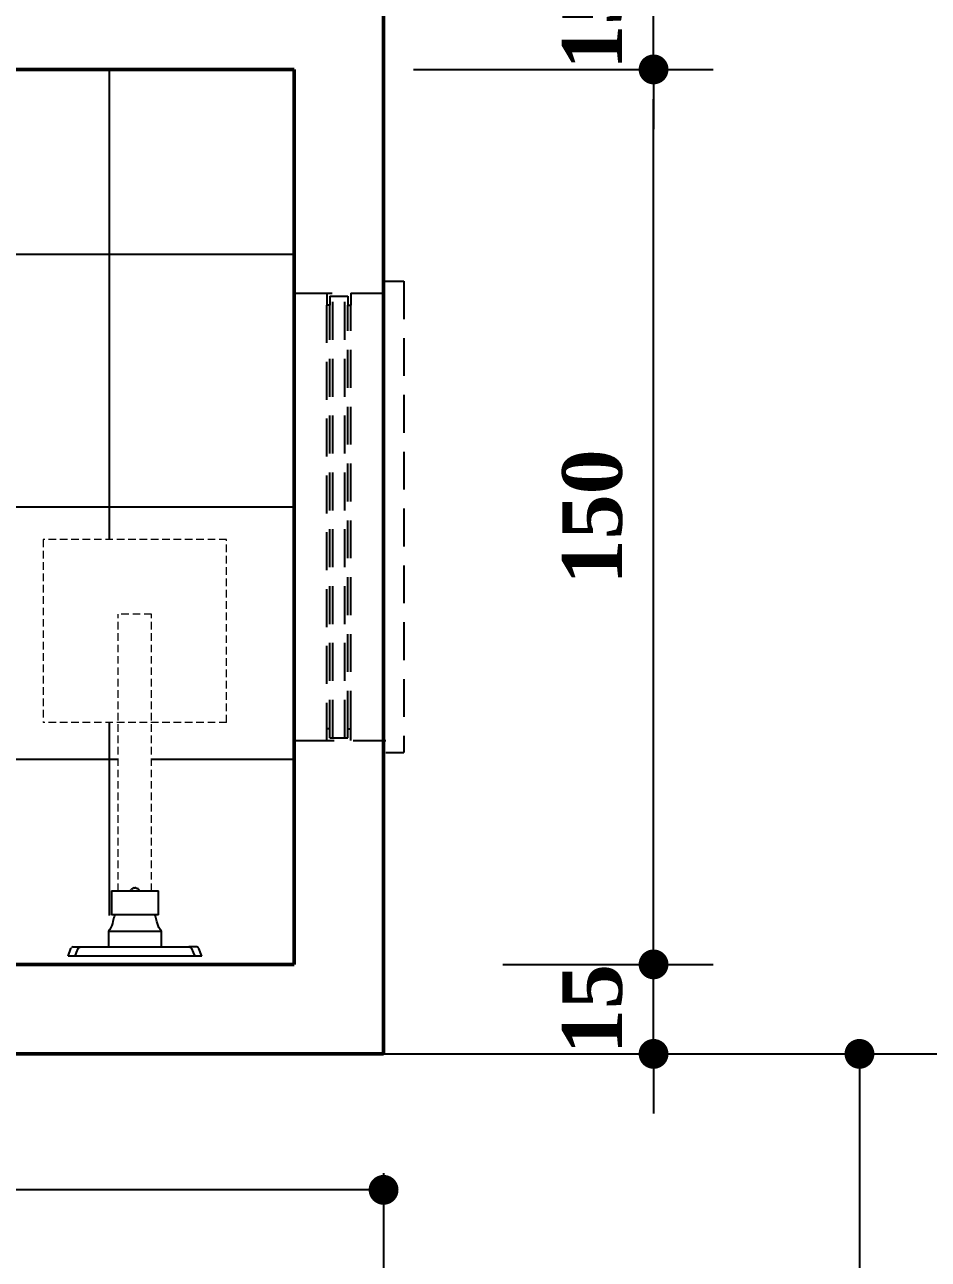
# Model space of a CAD drawing. Header units: millimetres. Extents: x 14929 to 124997, y 1647 to 25134.
# Drawn here: x 16251.2 to 16402.7, y 21675 to 21881.9 of the extents above; entities that cross this region are included whole.
import ezdxf

# ---------------------------------------------------------------- set-up
doc = ezdxf.new("R2010")
doc.units = ezdxf.units.MM
doc.linetypes.add('HIDDEN', pattern=[9.525, 6.35, -3.175])
for name, color, linetype in [('Hachuria - Moveis', 1, 'Continuous'), ('Piso', 55, 'Continuous'), ('Projeção Janela - Viga', 1, 'HIDDEN')]:
    doc.layers.add(name, color=color, linetype=linetype)
doc.layers.add('Parede Baixa', color=5, linetype='Continuous', lineweight=50)
doc.layers.add('Projeção Janela', color=15, linetype='HIDDEN', lineweight=9)
doc.styles.add('Valéria', font='romantic.ttf', dxfattribs={"height": 10})
doc.dimstyles.new('Cota - 50', dxfattribs={"dimtxt": 10, "dimasz": 5, "dimexe": 10, "dimexo": 20, "dimgap": 5, "dimtad": 1, "dimtxsty": 'Valéria', "dimblk": 'DOT', "dimcen": 0, "dimclrd": 12, "dimclre": 12, "dimclrt": 2, "dimazin": 2, "dimtfac": 1, "dimtix": 1, "dimtmove": 0, "dimatfit": 3, "dimldrblk": 'DOT', "dimfxl": 1, "dimarcsym": 0})

# ---------------------------------------------------------------- blocks, each defined once
blk = doc.blocks.new('_Dot')
at = {"color": 0, "linetype": 'ByBlock', "lineweight": -2}
blk.add_line((-0.5, 0), (-1, 0), dxfattribs=at)
at = {"color": 0, "linetype": 'ByBlock', "const_width": 0.5}
blk.add_lwpolyline([(-0.25, 0, 1), (0.25, 0, 1)], format="xyb", close=True, dxfattribs=at)
blk = doc.blocks.new('*D695')
at = {"color": 12, "lineweight": -2, "transparency": 16777216}
for p, q in [((16356.65, 21729.41), (16356.65, 21734.41)), ((16331.4, 21724.41), (16366.65, 21724.41)), ((16356.65, 21709.41), (16356.65, 21724.41)), ((16331.4, 21709.41), (16366.65, 21709.41)), ((16356.65, 21704.41), (16356.65, 21699.41))]:
    blk.add_line(p, q, dxfattribs=at)
at = {"layer": 'Defpoints', "color": 0, "transparency": 16777216}
for p in [(16311.4, 21724.41), (16356.65, 21724.41), (16311.4, 21709.41)]:
    blk.add_point(p, dxfattribs=at)
at = {"color": 12, "lineweight": -2, "transparency": 16777216, "xscale": 5, "yscale": 5, "zscale": 5}
for p, rotation in [((16356.65, 21724.41), 270), ((16356.65, 21709.41), 90)]:
    blk.add_blockref('_Dot', p, dxfattribs=dict(at, rotation=rotation))
at = {"color": 2, "transparency": 16777216, "insert": (16346.42, 21716.91), "char_height": 10, "attachment_point": 5, "rotation": 90, "style": 'Valéria'}
blk.add_mtext('{\\fRomantic|b1|i0|c2|p2;15}', dxfattribs=at)
blk = doc.blocks.new('*D696')
at = {"color": 12, "lineweight": -2, "transparency": 16777216}
for p, q in [((16316.4, 21874.41), (16366.65, 21874.41)), ((16356.65, 21729.41), (16356.65, 21869.41)), ((16331.4, 21724.41), (16366.65, 21724.41))]:
    blk.add_line(p, q, dxfattribs=at)
at = {"layer": 'Defpoints', "color": 0, "transparency": 16777216}
for p in [(16296.4, 21874.41), (16356.65, 21874.41), (16311.4, 21724.41)]:
    blk.add_point(p, dxfattribs=at)
at = {"color": 12, "lineweight": -2, "transparency": 16777216, "xscale": 5, "yscale": 5, "zscale": 5}
for p, rotation in [((16356.65, 21874.41), 90), ((16356.65, 21724.41), 270)]:
    blk.add_blockref('_Dot', p, dxfattribs=dict(at, rotation=rotation))
at = {"color": 2, "transparency": 16777216, "insert": (16346.42, 21799.41), "char_height": 10, "attachment_point": 5, "rotation": 90, "style": 'Valéria'}
blk.add_mtext('{\\fRomantic|b1|i0|c2|p2;150}', dxfattribs=at)
blk = doc.blocks.new('*D697')
at = {"color": 12, "lineweight": -2, "transparency": 16777216}
for p, q in [((16356.65, 21894.41), (16356.65, 21899.41)), ((16316.4, 21889.41), (16366.65, 21889.41)), ((16356.65, 21874.41), (16356.65, 21889.41)), ((16316.4, 21874.41), (16366.65, 21874.41)), ((16356.65, 21869.41), (16356.65, 21864.41))]:
    blk.add_line(p, q, dxfattribs=at)
at = {"layer": 'Defpoints', "color": 0, "transparency": 16777216}
for p in [(16296.4, 21889.41), (16356.65, 21889.41), (16296.4, 21874.41)]:
    blk.add_point(p, dxfattribs=at)
at = {"color": 12, "lineweight": -2, "transparency": 16777216, "xscale": 5, "yscale": 5, "zscale": 5}
for p, rotation in [((16356.65, 21889.41), 270), ((16356.65, 21874.41), 90)]:
    blk.add_blockref('_Dot', p, dxfattribs=dict(at, rotation=rotation))
at = {"color": 2, "transparency": 16777216, "insert": (16346.42, 21881.91), "char_height": 10, "attachment_point": 5, "rotation": 90, "style": 'Valéria'}
blk.add_mtext('{\\fRomantic|b1|i0|c2|p2;15}', dxfattribs=at)
blk = doc.blocks.new('*D708')
at = {"color": 12, "lineweight": -2, "transparency": 16777216}
for p, q in [((16096.4, 21704.41), (16096.4, 21676.62)), ((16311.4, 21689.41), (16311.4, 21676.62)), ((16306.4, 21686.62), (16101.4, 21686.62))]:
    blk.add_line(p, q, dxfattribs=at)
at = {"layer": 'Defpoints', "color": 0, "transparency": 16777216}
for p in [(16096.4, 21724.41), (16311.4, 21709.41), (16096.4, 21686.62)]:
    blk.add_point(p, dxfattribs=at)
at = {"color": 12, "lineweight": -2, "transparency": 16777216, "xscale": 5, "yscale": 5, "zscale": 5, "rotation": 180}
blk.add_blockref('_Dot', (16096.4, 21686.62), dxfattribs=at)
at = {"color": 12, "lineweight": -2, "transparency": 16777216, "xscale": 5, "yscale": 5, "zscale": 5}
blk.add_blockref('_Dot', (16311.4, 21686.62), dxfattribs=at)
at = {"color": 2, "transparency": 16777216, "insert": (16203.9, 21696.85), "char_height": 10, "attachment_point": 5, "style": 'Valéria'}
blk.add_mtext('{\\fRomantic|b1|i0|c2|p2;215}', dxfattribs=at)
blk = doc.blocks.new('*D748')
at = {"color": 12, "lineweight": -2, "transparency": 16777216}
for p, q in [((16188.73, 21709.41), (16401.16, 21709.41)), ((16391.16, 21704.41), (16391.16, 20339.41)), ((16187.48, 20334.41), (16401.16, 20334.41))]:
    blk.add_line(p, q, dxfattribs=at)
at = {"layer": 'Defpoints', "color": 0, "transparency": 16777216}
for p in [(16168.73, 21709.41), (16167.48, 20334.41), (16391.16, 20334.41)]:
    blk.add_point(p, dxfattribs=at)
at = {"color": 12, "lineweight": -2, "transparency": 16777216, "xscale": 5, "yscale": 5, "zscale": 5}
for p, rotation in [((16391.16, 21709.41), 90), ((16391.16, 20334.41), 270)]:
    blk.add_blockref('_Dot', p, dxfattribs=dict(at, rotation=rotation))
at = {"color": 2, "transparency": 16777216, "insert": (16380.97, 21021.91), "char_height": 10, "attachment_point": 5, "rotation": 90, "style": 'Valéria'}
blk.add_mtext('1375', dxfattribs=at)
blk = doc.blocks.new('*D749')
at = {"color": 12, "lineweight": -2, "transparency": 16777216}
for p, q in [((15966.4, 21689.41), (15966.4, 21626.93)), ((16311.4, 21689.41), (16311.4, 21626.93)), ((16306.4, 21636.93), (15971.4, 21636.93))]:
    blk.add_line(p, q, dxfattribs=at)
at = {"layer": 'Defpoints', "color": 0, "transparency": 16777216}
for p in [(15966.4, 21709.41), (16311.4, 21709.41), (15966.4, 21636.93)]:
    blk.add_point(p, dxfattribs=at)
at = {"color": 12, "lineweight": -2, "transparency": 16777216, "xscale": 5, "yscale": 5, "zscale": 5, "rotation": 180}
blk.add_blockref('_Dot', (15966.4, 21636.93), dxfattribs=at)
at = {"color": 12, "lineweight": -2, "transparency": 16777216, "xscale": 5, "yscale": 5, "zscale": 5}
blk.add_blockref('_Dot', (16311.4, 21636.93), dxfattribs=at)
at = {"color": 2, "transparency": 16777216, "insert": (16138.9, 21647.12), "char_height": 10, "attachment_point": 5, "style": 'Valéria'}
blk.add_mtext('345', dxfattribs=at)
blk = doc.blocks.new('*D750')
at = {"color": 12, "lineweight": -2, "transparency": 16777216}
for p, q in [((16331.4, 22104.41), (16417.4, 22104.41)), ((16407.4, 22099.41), (16407.4, 21714.41)), ((16331.4, 21709.41), (16417.4, 21709.41))]:
    blk.add_line(p, q, dxfattribs=at)
at = {"layer": 'Defpoints', "color": 0, "transparency": 16777216}
for p in [(16311.4, 22104.41), (16311.4, 21709.41), (16407.4, 21709.41)]:
    blk.add_point(p, dxfattribs=at)
at = {"color": 12, "lineweight": -2, "transparency": 16777216, "xscale": 5, "yscale": 5, "zscale": 5}
for p, rotation in [((16407.4, 22104.41), 90), ((16407.4, 21709.41), 270)]:
    blk.add_blockref('_Dot', p, dxfattribs=dict(at, rotation=rotation))
at = {"color": 2, "transparency": 16777216, "insert": (16397.15, 21906.91), "char_height": 10, "attachment_point": 5, "rotation": 90, "style": 'Valéria'}
blk.add_mtext('395', dxfattribs=at)

msp = doc.modelspace()

# ---------------------------------------------------------------- hatches: boundary and pattern name
at = {"layer": 'Piso'}
h = msp.add_hatch(dxfattribs=at)
h.set_pattern_fill('ANSI37', color=256, scale=13.333333, angle=225)
h.set_pattern_definition([(270, (-6467.544, 37760.763), (42.333333, -5e-14), []), (360, (-6467.544, 37760.763), (5e-14, 42.333333), [])])
h.paths.add_polyline_path([(16221.404, 21874.407), (16221.404, 21724.407), (16199.243, 21724.746), (16199.252, 21727.178), (16199.252, 21727.435), (16199.043, 21727.755), (16198.658, 21727.855), (16197.376, 21727.865), (16197.384, 21730.354), (16197.375, 21730.404), (16195.104, 21730.39), (16195.114, 21732.954), (16215.957, 21732.876), (16216.151, 21784.544), (16216.141, 21789.382), (16211.671, 21798.097), (16203.24, 21801.941), (16196.018, 21802.881), (16187.518, 21802.636), (16180.481, 21802.081), (16168.612, 21792.129), (16169.207, 21733.051), (16189.994, 21732.973), (16189.984, 21730.409), (16187.604, 21730.436), (16187.648, 21727.9), (16186.455, 21727.866), (16186.202, 21727.867), (16185.816, 21727.613), (16185.744, 21727.228), (16185.803, 21724.407), (16160.005, 21724.407), (16160.024, 21729.349), (16175.339, 21729.318), (16175.76, 21729.217), (16176.083, 21729.023), (16176.3, 21728.652), (16176.463, 21728.376), (16177.096, 21728.187), (16177.588, 21728.531), (16177.481, 21729.064), (16177.163, 21729.733), (16176.678, 21730.083), (16176.168, 21730.289), (16175.473, 21730.376), (16175.22, 21730.376), (16159.062, 21730.403), (16158.665, 21730.419), (16158.087, 21730.215), (16157.553, 21730.001), (16157.104, 21729.36), (16154.904, 21729.368), (16154.885, 21724.407), (16152.193, 21724.407), (16152.193, 21777.139), (16098.348, 21777.139), (16098.348, 21784.905), (16093.404, 21784.905), (16093.404, 21866.907), (16096.404, 21866.907), (16096.404, 21863.907), (16168.904, 21863.907), (16168.904, 21860.407), (16166.806, 21860.478), (16166.29, 21859.972), (16166.404, 21857.407), (16167.55, 21856.26), (16168.783, 21855.297), (16171.482, 21855.308), (16171.958, 21855.65), (16172.757, 21856.26), (16173.904, 21857.407), (16173.966, 21859.573), (16173.803, 21860.16), (16173.306, 21860.426), (16171.404, 21860.407), (16171.404, 21863.907), (16175.404, 21863.907), (16175.404, 21866.907), (16171.404, 21866.907), (16171.404, 21870.407), (16172.904, 21870.407), (16172.935, 21870.407), (16173.326, 21870.365), (16174.025, 21871.022), (16173.904, 21873.407), (16172.904, 21874.407), (16167.404, 21874.407), (16166.404, 21873.407), (16166.404, 21870.745), (16167.179, 21869.887), (16168.904, 21870.407), (16168.904, 21866.907), (16098.404, 21866.907), (16098.404, 21874.407), (16167.404, 21874.407)])
h.paths.add_polyline_path([(16296.404, 21874.407), (16296.404, 21724.407), (16280.921, 21725.798), (16280.421, 21727.142), (16280.197, 21727.421), (16274.156, 21727.339), (16274.283, 21731.148), (16273.648, 21736.718), (16272.521, 21736.718), (16272.521, 21764.945), (16285.093, 21764.945), (16285.093, 21795.626), (16254.349, 21795.626), (16254.349, 21764.945), (16266.921, 21764.945), (16266.921, 21736.718), (16265.794, 21736.718), (16265.286, 21729.971), (16265.286, 21727.339), (16259.366, 21727.339), (16258.994, 21727.391), (16258.521, 21725.798), (16231.404, 21724.407), (16231.404, 21874.407)])

# ---------------------------------------------------------------- linework, layer by layer
at = {"layer": 'Hachuria - Moveis'}
for p, q in [((16265.794, 21736.718), (16265.794, 21732.708)), ((16265.794, 21736.718), (16268.91, 21736.718)), ((16268.91, 21736.718), (16268.918, 21736.738)), ((16268.91, 21736.718), (16270.531, 21736.718)), ((16268.992, 21736.858), (16268.918, 21736.738)), ((16268.992, 21736.858), (16269.084, 21736.966)), ((16269.191, 21737.057), (16269.084, 21736.966)), ((16269.191, 21737.057), (16269.312, 21737.131)), ((16269.312, 21737.131), (16269.443, 21737.185)), ((16269.58, 21737.218), (16269.443, 21737.185)), ((16269.58, 21737.218), (16269.721, 21737.229)), ((16269.862, 21737.218), (16269.721, 21737.229)), ((16269.862, 21737.218), (16269.999, 21737.185)), ((16269.999, 21737.185), (16270.13, 21737.131)), ((16270.25, 21737.057), (16270.13, 21737.131)), ((16270.25, 21737.057), (16270.358, 21736.966)), ((16270.45, 21736.858), (16270.358, 21736.966)), ((16270.45, 21736.858), (16270.523, 21736.738)), ((16270.523, 21736.738), (16270.531, 21736.718)), ((16270.531, 21736.718), (16273.648, 21736.718)), ((16273.648, 21732.708), (16273.648, 21736.718)), ((16266.379, 21732.708), (16265.794, 21732.708)), ((16266.043, 21731.602), (16265.961, 21731.243)), ((16266.088, 21731.83), (16266.043, 21731.602)), ((16266.144, 21732.054), (16266.088, 21731.83)), ((16266.212, 21732.276), (16266.144, 21732.054)), ((16266.29, 21732.494), (16266.212, 21732.276)), ((16266.379, 21732.708), (16266.29, 21732.494)), ((16273.062, 21732.708), (16266.379, 21732.708)), ((16273.152, 21732.494), (16273.062, 21732.708)), ((16273.648, 21732.708), (16273.062, 21732.708)), ((16273.23, 21732.276), (16273.152, 21732.494)), ((16273.298, 21732.054), (16273.23, 21732.276)), ((16273.354, 21731.83), (16273.298, 21732.054)), ((16273.399, 21731.602), (16273.354, 21731.83)), ((16273.481, 21731.243), (16273.399, 21731.602)), ((16265.507, 21730.264), (16265.286, 21729.971)), ((16265.286, 21729.971), (16265.286, 21727.339)), ((16265.286, 21729.971), (16274.156, 21729.971)), ((16265.692, 21730.575), (16265.507, 21730.264)), ((16265.844, 21730.901), (16265.692, 21730.575)), ((16265.961, 21731.243), (16265.844, 21730.901)), ((16273.598, 21730.901), (16273.481, 21731.243)), ((16273.749, 21730.575), (16273.598, 21730.901)), ((16273.935, 21730.264), (16273.749, 21730.575)), ((16274.156, 21729.971), (16273.935, 21730.264)), ((16274.156, 21727.339), (16274.156, 21729.971)), ((16258.521, 21725.798), (16258.985, 21727.073)), ((16280.921, 21725.798), (16258.521, 21725.798)), ((16258.985, 21727.073), (16259.02, 21727.142)), ((16259.02, 21727.142), (16259.072, 21727.206)), ((16259.366, 21727.339), (16260.669, 21727.339)), ((16259.7, 21725.798), (16259.938, 21726.404)), ((16259.938, 21726.404), (16260.223, 21727.073)), ((16260.223, 21727.073), (16260.401, 21727.261)), ((16260.401, 21727.261), (16260.488, 21727.304)), ((16260.488, 21727.304), (16260.579, 21727.33)), ((16260.579, 21727.33), (16260.669, 21727.339)), ((16260.669, 21727.339), (16265.286, 21727.339)), ((16265.286, 21727.339), (16274.156, 21727.339)), ((16274.156, 21727.339), (16278.773, 21727.339)), ((16278.773, 21727.339), (16278.863, 21727.33)), ((16280.075, 21727.339), (16278.773, 21727.339)), ((16278.863, 21727.33), (16278.954, 21727.304)), ((16278.954, 21727.304), (16279.041, 21727.261)), ((16279.041, 21727.261), (16279.218, 21727.073)), ((16279.218, 21727.073), (16279.503, 21726.404)), ((16279.503, 21726.404), (16279.742, 21725.798)), ((16280.152, 21727.33), (16280.075, 21727.339)), ((16280.23, 21727.304), (16280.152, 21727.33)), ((16280.305, 21727.261), (16280.23, 21727.304)), ((16280.37, 21727.206), (16280.305, 21727.261)), ((16280.421, 21727.142), (16280.37, 21727.206)), ((16280.456, 21727.073), (16280.421, 21727.142)), ((16280.921, 21725.798), (16280.456, 21727.073))]:
    msp.add_line(p, q, dxfattribs=at)
msp.add_arc((16259.341, 21727.003), 0.337, 85.71037, 142.92513, dxfattribs=at)
at = {"layer": 'Parede Baixa'}
for p, q in [((16311.404, 21709.407), (16311.404, 22104.407)), ((16096.404, 21874.407), (16296.404, 21874.407)), ((16296.404, 21724.407), (16296.404, 21874.407)), ((16096.404, 21724.407), (16296.404, 21724.407)), ((16078.404, 21709.407), (16311.404, 21709.407))]:
    msp.add_line(p, q, dxfattribs=at)
at = {"layer": 'Projeção Janela', "linetype": 'HIDDEN', "ltscale": 0.2}
for p, q in [((16254.349, 21795.626), (16254.349, 21764.945)), ((16285.093, 21795.626), (16254.349, 21795.626)), ((16285.093, 21764.945), (16285.093, 21795.626)), ((16272.521, 21783.086), (16266.921, 21783.086)), ((16266.921, 21736.718), (16266.921, 21783.086)), ((16272.521, 21736.718), (16272.521, 21783.086)), ((16285.093, 21764.945), (16254.349, 21764.945))]:
    msp.add_line(p, q, dxfattribs=at)
at = {"layer": 'Projeção Janela - Viga'}
for p, q in [((16311.425, 21838.907), (16314.771, 21838.907)), ((16314.771, 21838.907), (16314.771, 21759.909)), ((16296.404, 21836.907), (16311.435, 21836.907)), ((16301.904, 21836.907), (16301.904, 21834.907)), ((16302.404, 21836.407), (16305.404, 21836.407)), ((16302.404, 21836.407), (16302.404, 21834.907)), ((16302.904, 21762.407), (16302.904, 21836.407)), ((16304.904, 21762.407), (16304.904, 21836.407)), ((16305.404, 21836.407), (16305.404, 21834.907)), ((16305.904, 21836.907), (16305.904, 21834.907)), ((16302.404, 21834.907), (16301.904, 21834.907)), ((16301.904, 21761.907), (16301.904, 21834.907)), ((16302.404, 21762.407), (16302.404, 21834.907)), ((16305.404, 21834.907), (16305.904, 21834.907)), ((16305.404, 21763.907), (16305.404, 21834.907)), ((16305.904, 21763.907), (16305.904, 21834.907)), ((16301.904, 21761.907), (16301.904, 21763.907)), ((16302.404, 21763.907), (16301.904, 21763.907)), ((16302.404, 21762.407), (16302.404, 21763.907)), ((16305.404, 21762.407), (16305.404, 21763.907)), ((16305.404, 21763.907), (16305.904, 21763.907)), ((16305.904, 21761.907), (16305.904, 21763.907)), ((16296.761, 21761.929), (16311.792, 21761.929)), ((16302.404, 21762.407), (16305.404, 21762.407)), ((16311.802, 21759.909), (16314.771, 21759.909))]:
    msp.add_line(p, q, dxfattribs=at)

# ---------------------------------------------------------------- dimensions: what is measured, and where the dimension line sits
for base, p1, p2, picture, middle in [((16407.4, 21709.407), (16311.404, 22104.407), (16311.404, 21709.407), '*D750', (16397.148, 21906.907)), ((16391.161, 20334.407), (16168.725, 21709.407), (16167.475, 20334.407), '*D748', (16380.969, 21021.907))]:
    dim = msp.add_linear_dim(base=base, p1=p1, p2=p2, angle=90, dimstyle='Cota - 50')
    dim.commit()
    dim.dimension.update_dxf_attribs({"geometry": picture, "text_midpoint": middle})
for base, p1, p2, picture, middle in [((16356.65, 21889.407), (16296.404, 21874.407), (16296.404, 21889.407), '*D697', (16346.422, 21881.907)), ((16356.65, 21874.407), (16311.404, 21724.407), (16296.404, 21874.407), '*D696', (16346.415, 21799.407))]:
    dim = msp.add_linear_dim(base=base, p1=p1, p2=p2, angle=90, text='{\\fRomantic|b1|i0|c2|p2;<>}', dimstyle='Cota - 50', override={"dimtmove": 1})
    dim.commit()
    dim.dimension.update_dxf_attribs({"geometry": picture, "text_midpoint": middle})
dim = msp.add_linear_dim(base=(16356.65, 21724.407), p1=(16311.404, 21709.407), p2=(16311.404, 21724.407), angle=90, text='{\\fRomantic|b1|i0|c2|p2;<>}', dimstyle='Cota - 50')
dim.commit()
dim.dimension.update_dxf_attribs({"geometry": '*D695', "text_midpoint": (16346.422, 21716.907)})
dim = msp.add_linear_dim(base=(16096.404, 21686.621), p1=(16311.404, 21709.407), p2=(16096.404, 21724.407), text='{\\fRomantic|b1|i0|c2|p2;<>}', dimstyle='Cota - 50')
dim.commit()
dim.dimension.update_dxf_attribs({"geometry": '*D708', "text_midpoint": (16203.904, 21696.849)})
dim = msp.add_linear_dim(base=(15966.404, 21636.93), p1=(16311.404, 21709.407), p2=(15966.404, 21709.407), dimstyle='Cota - 50')
dim.commit()
dim.dimension.update_dxf_attribs({"geometry": '*D749', "text_midpoint": (16138.904, 21647.122)})

doc.saveas('drawing.dxf')
